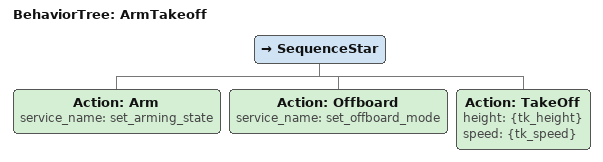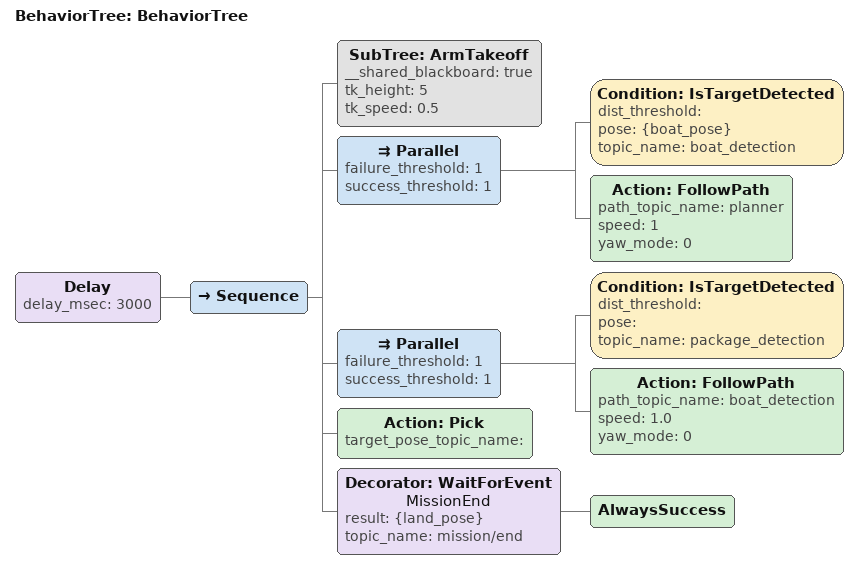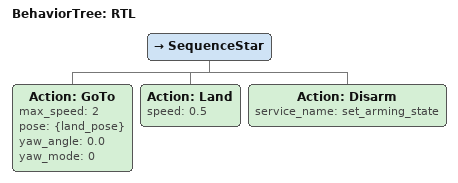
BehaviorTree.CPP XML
<?xml version="1.0"?>
<root main_tree_to_execute="BehaviorTree">
    <BehaviorTree ID="ArmTakeoff">
        <SequenceStar>
            <Action ID="Arm" service_name="set_arming_state"/>
            <Action ID="Offboard" service_name="set_offboard_mode"/>
            <Action ID="TakeOff" height="{tk_height}" speed="{tk_speed}"/>
        </SequenceStar>
    </BehaviorTree>
    <BehaviorTree ID="BehaviorTree">
        <Delay delay_msec="3000">
            <Sequence>
                <SubTree ID="ArmTakeoff" __shared_blackboard="true" tk_height="5" tk_speed="0.5"/>
                <Parallel failure_threshold="1" success_threshold="1">
                    <Condition ID="IsTargetDetected" dist_threshold="" pose="{boat_pose}" topic_name="boat_detection"/>
                    <Action ID="FollowPath" path_topic_name="planner" speed="1" yaw_mode="0"/>
                </Parallel>
                <Parallel failure_threshold="1" success_threshold="1">
                    <Condition ID="IsTargetDetected" dist_threshold="" pose="" topic_name="package_detection"/>
                    <Action ID="FollowPath" path_topic_name="boat_detection" speed="1.0" yaw_mode="0"/>
                </Parallel>
                <Action ID="Pick" target_pose_topic_name=""/>
                <Decorator ID="WaitForEvent" name="MissionEnd" result="{land_pose}" topic_name="mission/end">
                    <AlwaysSuccess/>
                </Decorator>
            </Sequence>
        </Delay>
    </BehaviorTree>
    <BehaviorTree ID="RTL">
        <SequenceStar>
            <Action ID="GoTo" max_speed="2" pose="{land_pose}" yaw_angle="0.0" yaw_mode="0"/>
            <Action ID="Land" speed="0.5"/>
            <Action ID="Disarm" service_name="set_arming_state"/>
        </SequenceStar>
    </BehaviorTree>
</root>
